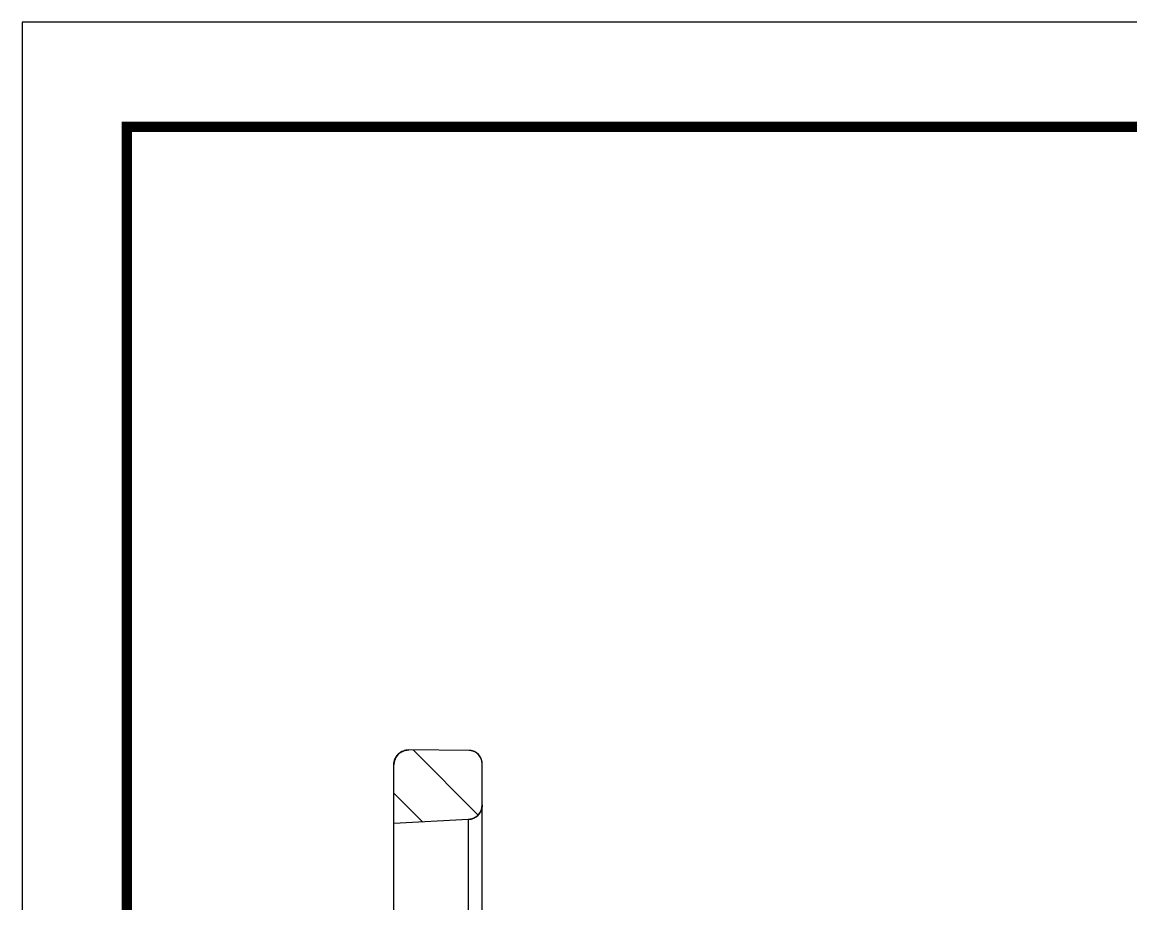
# Model space of a CAD drawing. Header units: millimetres. Extents: x 1786 to 2815, y -2075 to -1928.
# Drawn here: x 2609.19 to 2646.87, y -1961.68 to -1931.73 of the extents above; entities that cross this region are included whole.
import ezdxf

# ---------------------------------------------------------------- set-up
doc = ezdxf.new("R2010")
doc.units = ezdxf.units.MM
doc.layers.add('from', color=7, linetype='Continuous')

msp = doc.modelspace()

# ---------------------------------------------------------------- hatches: boundary and pattern name
at = {"linetype": 'Continuous'}
h = msp.add_hatch(dxfattribs=at)
h.set_pattern_fill('DEFAULT__1', color=40, scale=1.5, angle=135, style=0, pattern_type=0)
h.set_pattern_definition([(135, (3218.2217, -2520.3783), (-1.0606602, -1.0606602), [])])
edge = h.paths.add_edge_path()
edge.add_line((2624.826, -2012.283), (2624.826, -2010.883))
edge.add_spline(control_points=[(2624.826, -2012.283), (2624.826, -2012.545), (2624.641, -2012.731), (2624.379, -2012.733)], knot_values=[0, 0, 0, 0, 1, 1, 1, 1], weights=[1, 0.80679, 0.80679, 1], degree=3, periodic=0)
edge.add_line((2624.379, -2012.733), (2622.33, -2012.751))
edge.add_spline(control_points=[(2621.826, -2012.251), (2621.826, -2012.546), (2622.035, -2012.753), (2622.33, -2012.751)], knot_values=[0, 0, 0, 0, 1, 1, 1, 1], weights=[1, 0.802676, 0.802676, 1], degree=3, periodic=0)
edge.add_line((2621.826, -2012.251), (2621.826, -2010.251))
edge.add_line((2624.352, -2010.383), (2621.826, -2010.251))
edge.add_spline(control_points=[(2624.826, -2010.883), (2624.826, -2010.602), (2624.632, -2010.398), (2624.352, -2010.383)], knot_values=[0, 0, 0, 0, 1, 1, 1, 1], weights=[1, 0.816916, 0.816916, 1], degree=3, periodic=0)
edge = h.paths.add_edge_path()
edge.add_line((2624.826, -2006.119), (2624.826, -2002.499))
edge.add_spline(control_points=[(2624.826, -2006.119), (2624.826, -2006.4), (2624.632, -2006.604), (2624.352, -2006.618)], knot_values=[0, 0, 0, 0, 1, 1, 1, 1], weights=[1, 0.816916, 0.816916, 1], degree=3, periodic=0)
edge.add_line((2624.352, -2006.618), (2621.826, -2006.751))
edge.add_line((2621.826, -2006.751), (2621.826, -1962.451))
edge.add_line((2624.352, -1962.583), (2621.826, -1962.451))
edge.add_spline(control_points=[(2624.826, -1963.083), (2624.826, -1962.802), (2624.632, -1962.598), (2624.352, -1962.583)], knot_values=[0, 0, 0, 0, 1, 1, 1, 1], weights=[1, 0.816916, 0.816916, 1], degree=3, periodic=0)
edge.add_line((2624.826, -1966.703), (2624.826, -1963.083))
edge.add_line((2625.943, -1966.752), (2624.826, -1966.703))
edge.add_spline(control_points=[(2626.326, -1967.151), (2626.326, -1966.925), (2626.169, -1966.762), (2625.943, -1966.752)], knot_values=[0, 0, 0, 0, 1, 1, 1, 1], weights=[1, 0.814909, 0.814909, 1], degree=3, periodic=0)
edge.add_line((2626.326, -1967.244), (2626.326, -1967.151))
edge.add_spline(control_points=[(2626.326, -1967.244), (2626.326, -1967.47), (2626.169, -1967.633), (2625.943, -1967.643)], knot_values=[0, 0, 0, 0, 1, 1, 1, 1], weights=[1, 0.814909, 0.814909, 1], degree=3, periodic=0)
edge.add_line((2623.826, -1967.736), (2625.943, -1967.643))
edge.add_line((2623.826, -2001.466), (2623.826, -1967.736))
edge.add_line((2623.826, -2001.466), (2625.943, -2001.558))
edge.add_spline(control_points=[(2626.326, -2001.958), (2626.326, -2001.732), (2626.169, -2001.568), (2625.943, -2001.558)], knot_values=[0, 0, 0, 0, 1, 1, 1, 1], weights=[1, 0.814909, 0.814909, 1], degree=3, periodic=0)
edge.add_line((2626.326, -2002.05), (2626.326, -2001.958))
edge.add_spline(control_points=[(2626.326, -2002.05), (2626.326, -2002.277), (2626.169, -2002.44), (2625.943, -2002.45)], knot_values=[0, 0, 0, 0, 1, 1, 1, 1], weights=[1, 0.814909, 0.814909, 1], degree=3, periodic=0)
edge.add_line((2625.943, -2002.45), (2624.826, -2002.499))
edge = h.paths.add_edge_path()
edge.add_line((2624.826, -1958.319), (2624.826, -1956.919))
edge.add_spline(control_points=[(2624.826, -1958.319), (2624.826, -1958.6), (2624.632, -1958.804), (2624.352, -1958.818)], knot_values=[0, 0, 0, 0, 1, 1, 1, 1], weights=[1, 0.816916, 0.816916, 1], degree=3, periodic=0)
edge.add_line((2624.352, -1958.818), (2621.826, -1958.951))
edge.add_line((2621.826, -1958.951), (2621.826, -1956.951))
edge.add_spline(control_points=[(2621.826, -1956.951), (2621.826, -1956.656), (2622.035, -1956.448), (2622.33, -1956.451)], knot_values=[0, 0, 0, 0, 1, 1, 1, 1], weights=[1, 0.802676, 0.802676, 1], degree=3, periodic=0)
edge.add_line((2624.379, -1956.469), (2622.33, -1956.451))
edge.add_spline(control_points=[(2624.826, -1956.919), (2624.826, -1956.657), (2624.641, -1956.471), (2624.379, -1956.469)], knot_values=[0, 0, 0, 0, 1, 1, 1, 1], weights=[1, 0.80679, 0.80679, 1], degree=3, periodic=0)

# ---------------------------------------------------------------- linework, layer by layer
at = {"color": 7, "linetype": 'Continuous'}
for p, q in [((2624.379, -1956.469, 0), (2622.33, -1956.451, 0)), ((2624.379, -1956.469, 0), (2622.33, -1956.451, 0)), ((2621.826, -2012.251, 0), (2621.826, -1956.951, 0)), ((2621.826, -1958.951, 0), (2621.826, -1956.951, 0)), ((2624.826, -1966.703, 0), (2624.826, -1956.919, 0)), ((2624.826, -1958.319, 0), (2624.826, -1956.919, 0)), ((2624.352, -1958.818, 0), (2621.826, -1958.951, 0)), ((2624.352, -1958.818, 0), (2621.826, -1958.951, 0)), ((2624.352, -1958.818, 0), (2624.352, -1962.583, 0))]:
    msp.add_line(p, q, dxfattribs=at)
for centre, radius, start, end in [((2622.326, -1956.951, 0), 0.5, 89.5, 180), ((2624.376, -1956.919, 0), 0.45, 0, 89.5), ((2624.326, -1958.319, 0), 0.5, 273, 0)]:
    msp.add_arc(centre, radius, start, end, dxfattribs=at)
for points, knots in [([(2621.826, -1956.951, 0), (2621.826, -1956.949, 0), (2621.826, -1956.945, 0), (2621.826, -1956.94, 0), (2621.826, -1956.934, 0), (2621.826, -1956.928, 0), (2621.826, -1956.923, 0), (2621.827, -1956.917, 0), (2621.827, -1956.911, 0), (2621.828, -1956.906, 0), (2621.828, -1956.9, 0), (2621.829, -1956.894, 0), (2621.829, -1956.888, 0), (2621.83, -1956.883, 0), (2621.831, -1956.877, 0), (2621.832, -1956.871, 0), (2621.833, -1956.865, 0), (2621.834, -1956.859, 0), (2621.835, -1956.854, 0), (2621.836, -1956.848, 0), (2621.838, -1956.842, 0), (2621.839, -1956.836, 0), (2621.84, -1956.83, 0), (2621.842, -1956.824, 0), (2621.843, -1956.818, 0), (2621.845, -1956.813, 0), (2621.847, -1956.807, 0), (2621.849, -1956.801, 0), (2621.85, -1956.795, 0), (2621.852, -1956.789, 0), (2621.854, -1956.783, 0), (2621.857, -1956.778, 0), (2621.859, -1956.772, 0), (2621.861, -1956.766, 0), (2621.863, -1956.76, 0), (2621.866, -1956.754, 0), (2621.868, -1956.749, 0), (2621.871, -1956.743, 0), (2621.873, -1956.737, 0), (2621.876, -1956.731, 0), (2621.879, -1956.726, 0), (2621.882, -1956.72, 0), (2621.885, -1956.714, 0), (2621.888, -1956.709, 0), (2621.891, -1956.703, 0), (2621.894, -1956.698, 0), (2621.898, -1956.692, 0), (2621.901, -1956.687, 0), (2621.904, -1956.681, 0), (2621.908, -1956.676, 0), (2621.911, -1956.671, 0), (2621.915, -1956.665, 0), (2621.919, -1956.66, 0), (2621.923, -1956.655, 0), (2621.926, -1956.65, 0), (2621.93, -1956.644, 0), (2621.934, -1956.639, 0), (2621.939, -1956.634, 0), (2621.943, -1956.629, 0), (2621.947, -1956.624, 0), (2621.951, -1956.619, 0), (2621.956, -1956.615, 0), (2621.96, -1956.61, 0), (2621.964, -1956.605, 0), (2621.969, -1956.6, 0), (2621.974, -1956.596, 0), (2621.978, -1956.591, 0), (2621.983, -1956.587, 0), (2621.988, -1956.582, 0), (2621.992, -1956.578, 0), (2621.997, -1956.574, 0), (2622.002, -1956.569, 0), (2622.007, -1956.565, 0), (2622.012, -1956.561, 0), (2622.017, -1956.557, 0), (2622.023, -1956.553, 0), (2622.028, -1956.549, 0), (2622.033, -1956.545, 0), (2622.038, -1956.542, 0), (2622.044, -1956.538, 0), (2622.049, -1956.534, 0), (2622.054, -1956.531, 0), (2622.06, -1956.527, 0), (2622.065, -1956.524, 0), (2622.071, -1956.521, 0), (2622.076, -1956.517, 0), (2622.082, -1956.514, 0), (2622.087, -1956.511, 0), (2622.093, -1956.508, 0), (2622.099, -1956.505, 0), (2622.104, -1956.502, 0), (2622.11, -1956.5, 0), (2622.116, -1956.497, 0), (2622.121, -1956.494, 0), (2622.127, -1956.492, 0), (2622.133, -1956.489, 0), (2622.139, -1956.487, 0), (2622.145, -1956.485, 0), (2622.15, -1956.482, 0), (2622.156, -1956.48, 0), (2622.162, -1956.478, 0), (2622.168, -1956.476, 0), (2622.174, -1956.474, 0), (2622.18, -1956.473, 0), (2622.186, -1956.471, 0), (2622.191, -1956.469, 0), (2622.197, -1956.468, 0), (2622.203, -1956.466, 0), (2622.209, -1956.465, 0), (2622.215, -1956.463, 0), (2622.221, -1956.462, 0), (2622.227, -1956.461, 0), (2622.233, -1956.46, 0), (2622.238, -1956.458, 0), (2622.244, -1956.457, 0), (2622.25, -1956.457, 0), (2622.256, -1956.456, 0), (2622.262, -1956.455, 0), (2622.267, -1956.454, 0), (2622.273, -1956.454, 0), (2622.279, -1956.453, 0), (2622.285, -1956.452, 0), (2622.29, -1956.452, 0), (2622.296, -1956.452, 0), (2622.302, -1956.451, 0), (2622.307, -1956.451, 0), (2622.313, -1956.451, 0), (2622.319, -1956.451, 0), (2622.324, -1956.451, 0), (2622.328, -1956.451, 0), (2622.33, -1956.451, 0)], [0, 0, 0, 0, 0.0055611, 0.0111477, 0.0167596, 0.0223966, 0.0280586, 0.0337453, 0.0394566, 0.0451921, 0.0509518, 0.0567353, 0.0625425, 0.068373, 0.0742266, 0.0801031, 0.0860022, 0.0919235, 0.0978668, 0.1038319, 0.1098183, 0.1158258, 0.1218541, 0.1279028, 0.1339716, 0.1400601, 0.146168, 0.1522948, 0.1584403, 0.1646041, 0.1707858, 0.1769849, 0.183201, 0.1894338, 0.1956829, 0.2019477, 0.208228, 0.2145231, 0.2208328, 0.2271565, 0.2334937, 0.2398441, 0.246207, 0.2525822, 0.258969, 0.2653669, 0.2717756, 0.2781944, 0.2846229, 0.2910606, 0.2975069, 0.3039614, 0.3104234, 0.3168925, 0.3233682, 0.3298499, 0.3363371, 0.3428292, 0.3493257, 0.355826, 0.3623296, 0.3688361, 0.3753447, 0.3818549, 0.3883663, 0.3948782, 0.4013901, 0.4079015, 0.4144118, 0.4209204, 0.4274268, 0.4339304, 0.4404308, 0.4469273, 0.4534194, 0.4599065, 0.4663882, 0.4728639, 0.479333, 0.4857951, 0.4922495, 0.4986958, 0.5051335, 0.511562, 0.5179809, 0.5243895, 0.5307875, 0.5371743, 0.5435494, 0.5499124, 0.5562627, 0.5626, 0.5689237, 0.5752333, 0.5815285, 0.5878087, 0.5940736, 0.6003226, 0.6065554, 0.6127716, 0.6189707, 0.6251523, 0.6313161, 0.6374616, 0.6435885, 0.6496964, 0.6557849, 0.6618536, 0.6679023, 0.6739306, 0.6799381, 0.6859246, 0.6918896, 0.6978329, 0.7037543, 0.7096533, 0.7155298, 0.7213835, 0.727214, 0.7330211, 0.7388046, 0.7445643, 0.7502999, 0.7560111, 0.7616978, 0.7673598, 0.7729969, 0.7786088, 0.7841953, 0.7897564, 0.7897564, 0.7897564, 0.7897564]), ([(2624.826, -1956.919, 0), (2624.826, -1956.917, 0), (2624.826, -1956.914, 0), (2624.825, -1956.909, 0), (2624.825, -1956.904, 0), (2624.825, -1956.899, 0), (2624.825, -1956.894, 0), (2624.825, -1956.889, 0), (2624.824, -1956.884, 0), (2624.824, -1956.878, 0), (2624.823, -1956.873, 0), (2624.823, -1956.868, 0), (2624.822, -1956.863, 0), (2624.821, -1956.858, 0), (2624.821, -1956.853, 0), (2624.82, -1956.848, 0), (2624.819, -1956.842, 0), (2624.818, -1956.837, 0), (2624.817, -1956.832, 0), (2624.816, -1956.827, 0), (2624.815, -1956.822, 0), (2624.814, -1956.816, 0), (2624.812, -1956.811, 0), (2624.811, -1956.806, 0), (2624.81, -1956.801, 0), (2624.808, -1956.795, 0), (2624.807, -1956.79, 0), (2624.805, -1956.785, 0), (2624.804, -1956.78, 0), (2624.802, -1956.775, 0), (2624.8, -1956.769, 0), (2624.798, -1956.764, 0), (2624.796, -1956.759, 0), (2624.794, -1956.754, 0), (2624.792, -1956.749, 0), (2624.79, -1956.744, 0), (2624.788, -1956.738, 0), (2624.786, -1956.733, 0), (2624.783, -1956.728, 0), (2624.781, -1956.723, 0), (2624.778, -1956.718, 0), (2624.776, -1956.713, 0), (2624.773, -1956.708, 0), (2624.77, -1956.703, 0), (2624.768, -1956.698, 0), (2624.765, -1956.693, 0), (2624.762, -1956.688, 0), (2624.759, -1956.683, 0), (2624.756, -1956.678, 0), (2624.753, -1956.674, 0), (2624.75, -1956.669, 0), (2624.747, -1956.664, 0), (2624.743, -1956.659, 0), (2624.74, -1956.655, 0), (2624.737, -1956.65, 0), (2624.733, -1956.645, 0), (2624.73, -1956.641, 0), (2624.726, -1956.636, 0), (2624.722, -1956.632, 0), (2624.719, -1956.627, 0), (2624.715, -1956.623, 0), (2624.711, -1956.619, 0), (2624.707, -1956.614, 0), (2624.703, -1956.61, 0), (2624.699, -1956.606, 0), (2624.695, -1956.602, 0), (2624.691, -1956.598, 0), (2624.687, -1956.594, 0), (2624.683, -1956.59, 0), (2624.678, -1956.586, 0), (2624.674, -1956.582, 0), (2624.67, -1956.578, 0), (2624.665, -1956.574, 0), (2624.661, -1956.571, 0), (2624.656, -1956.567, 0), (2624.652, -1956.564, 0), (2624.647, -1956.56, 0), (2624.643, -1956.557, 0), (2624.638, -1956.553, 0), (2624.633, -1956.55, 0), (2624.629, -1956.547, 0), (2624.624, -1956.543, 0), (2624.619, -1956.54, 0), (2624.614, -1956.537, 0), (2624.609, -1956.534, 0), (2624.605, -1956.531, 0), (2624.6, -1956.528, 0), (2624.595, -1956.526, 0), (2624.59, -1956.523, 0), (2624.585, -1956.52, 0), (2624.58, -1956.518, 0), (2624.575, -1956.515, 0), (2624.57, -1956.513, 0), (2624.565, -1956.51, 0), (2624.559, -1956.508, 0), (2624.554, -1956.506, 0), (2624.549, -1956.504, 0), (2624.544, -1956.501, 0), (2624.539, -1956.499, 0), (2624.534, -1956.497, 0), (2624.529, -1956.496, 0), (2624.523, -1956.494, 0), (2624.518, -1956.492, 0), (2624.513, -1956.49, 0), (2624.508, -1956.489, 0), (2624.503, -1956.487, 0), (2624.497, -1956.486, 0), (2624.492, -1956.484, 0), (2624.487, -1956.483, 0), (2624.482, -1956.481, 0), (2624.476, -1956.48, 0), (2624.471, -1956.479, 0), (2624.466, -1956.478, 0), (2624.461, -1956.477, 0), (2624.456, -1956.476, 0), (2624.451, -1956.475, 0), (2624.445, -1956.474, 0), (2624.44, -1956.473, 0), (2624.435, -1956.473, 0), (2624.43, -1956.472, 0), (2624.425, -1956.471, 0), (2624.42, -1956.471, 0), (2624.415, -1956.47, 0), (2624.41, -1956.47, 0), (2624.404, -1956.47, 0), (2624.399, -1956.469, 0), (2624.394, -1956.469, 0), (2624.389, -1956.469, 0), (2624.384, -1956.469, 0), (2624.381, -1956.469, 0), (2624.379, -1956.469, 0)], [0, 0, 0, 0, 0.0049613, 0.0099448, 0.0149504, 0.019978, 0.0250273, 0.0300983, 0.0351906, 0.0403042, 0.0454388, 0.0505942, 0.0557701, 0.0609665, 0.066183, 0.0714194, 0.0766755, 0.081951, 0.0872457, 0.0925593, 0.0978915, 0.103242, 0.1086107, 0.1139971, 0.1194009, 0.124822, 0.1302599, 0.1357143, 0.1411849, 0.1466714, 0.1521735, 0.1576907, 0.1632227, 0.1687693, 0.1743299, 0.1799043, 0.185492, 0.1910927, 0.196706, 0.2023315, 0.2079687, 0.2136173, 0.2192769, 0.2249471, 0.2306274, 0.2363173, 0.2420166, 0.2477247, 0.2534412, 0.2591656, 0.2648975, 0.2706365, 0.2763821, 0.2821338, 0.2878912, 0.2936538, 0.2994212, 0.3051929, 0.3109683, 0.3167471, 0.3225288, 0.3283129, 0.3340989, 0.3398863, 0.3456746, 0.3514635, 0.3572523, 0.3630407, 0.3688281, 0.3746141, 0.3803981, 0.3861798, 0.3919586, 0.3977341, 0.4035057, 0.4092731, 0.4150357, 0.4207931, 0.4265449, 0.4322905, 0.4380294, 0.4437614, 0.4494858, 0.4552023, 0.4609104, 0.4666096, 0.4722996, 0.4779799, 0.48365, 0.4893096, 0.4949583, 0.5005955, 0.506221, 0.5118343, 0.517435, 0.5230227, 0.5285971, 0.5341577, 0.5397042, 0.5452363, 0.5507535, 0.5562556, 0.5617421, 0.5672127, 0.5726671, 0.578105, 0.583526, 0.5889299, 0.5943163, 0.5996849, 0.6050355, 0.6103677, 0.6156813, 0.6209759, 0.6262514, 0.6315075, 0.636744, 0.6419605, 0.6471568, 0.6523328, 0.6574882, 0.6626228, 0.6677363, 0.6728287, 0.6778996, 0.682949, 0.6879765, 0.6929822, 0.6979657, 0.702927, 0.702927, 0.702927, 0.702927]), ([(2624.826, -1958.319, 0), (2624.826, -1958.321, 0), (2624.826, -1958.325, 0), (2624.825, -1958.33, 0), (2624.825, -1958.335, 0), (2624.825, -1958.341, 0), (2624.825, -1958.346, 0), (2624.824, -1958.352, 0), (2624.824, -1958.357, 0), (2624.824, -1958.363, 0), (2624.823, -1958.368, 0), (2624.823, -1958.374, 0), (2624.822, -1958.38, 0), (2624.821, -1958.385, 0), (2624.82, -1958.391, 0), (2624.82, -1958.396, 0), (2624.819, -1958.402, 0), (2624.818, -1958.408, 0), (2624.817, -1958.413, 0), (2624.816, -1958.419, 0), (2624.814, -1958.424, 0), (2624.813, -1958.43, 0), (2624.812, -1958.436, 0), (2624.81, -1958.441, 0), (2624.809, -1958.447, 0), (2624.807, -1958.453, 0), (2624.806, -1958.458, 0), (2624.804, -1958.464, 0), (2624.802, -1958.47, 0), (2624.801, -1958.475, 0), (2624.799, -1958.481, 0), (2624.797, -1958.487, 0), (2624.795, -1958.492, 0), (2624.793, -1958.498, 0), (2624.79, -1958.503, 0), (2624.788, -1958.509, 0), (2624.786, -1958.515, 0), (2624.783, -1958.52, 0), (2624.781, -1958.526, 0), (2624.778, -1958.531, 0), (2624.776, -1958.537, 0), (2624.773, -1958.542, 0), (2624.77, -1958.548, 0), (2624.767, -1958.553, 0), (2624.765, -1958.558, 0), (2624.762, -1958.564, 0), (2624.759, -1958.569, 0), (2624.755, -1958.574, 0), (2624.752, -1958.58, 0), (2624.749, -1958.585, 0), (2624.746, -1958.59, 0), (2624.742, -1958.595, 0), (2624.739, -1958.6, 0), (2624.735, -1958.606, 0), (2624.732, -1958.611, 0), (2624.728, -1958.616, 0), (2624.724, -1958.621, 0), (2624.721, -1958.626, 0), (2624.717, -1958.63, 0), (2624.713, -1958.635, 0), (2624.709, -1958.64, 0), (2624.705, -1958.645, 0), (2624.701, -1958.65, 0), (2624.697, -1958.654, 0), (2624.692, -1958.659, 0), (2624.688, -1958.663, 0), (2624.684, -1958.668, 0), (2624.68, -1958.672, 0), (2624.675, -1958.677, 0), (2624.671, -1958.681, 0), (2624.666, -1958.685, 0), (2624.662, -1958.689, 0), (2624.657, -1958.694, 0), (2624.652, -1958.698, 0), (2624.647, -1958.702, 0), (2624.643, -1958.706, 0), (2624.638, -1958.71, 0), (2624.633, -1958.713, 0), (2624.628, -1958.717, 0), (2624.623, -1958.721, 0), (2624.618, -1958.725, 0), (2624.613, -1958.728, 0), (2624.608, -1958.732, 0), (2624.603, -1958.735, 0), (2624.598, -1958.739, 0), (2624.593, -1958.742, 0), (2624.587, -1958.745, 0), (2624.582, -1958.748, 0), (2624.577, -1958.751, 0), (2624.572, -1958.754, 0), (2624.566, -1958.757, 0), (2624.561, -1958.76, 0), (2624.556, -1958.763, 0), (2624.55, -1958.766, 0), (2624.545, -1958.769, 0), (2624.539, -1958.771, 0), (2624.534, -1958.774, 0), (2624.528, -1958.776, 0), (2624.523, -1958.779, 0), (2624.517, -1958.781, 0), (2624.512, -1958.783, 0), (2624.506, -1958.785, 0), (2624.501, -1958.787, 0), (2624.495, -1958.789, 0), (2624.49, -1958.791, 0), (2624.484, -1958.793, 0), (2624.479, -1958.795, 0), (2624.473, -1958.797, 0), (2624.467, -1958.799, 0), (2624.462, -1958.8, 0), (2624.456, -1958.802, 0), (2624.451, -1958.803, 0), (2624.445, -1958.805, 0), (2624.44, -1958.806, 0), (2624.434, -1958.807, 0), (2624.428, -1958.808, 0), (2624.423, -1958.81, 0), (2624.417, -1958.811, 0), (2624.412, -1958.812, 0), (2624.406, -1958.813, 0), (2624.401, -1958.813, 0), (2624.395, -1958.814, 0), (2624.39, -1958.815, 0), (2624.384, -1958.816, 0), (2624.379, -1958.816, 0), (2624.373, -1958.817, 0), (2624.368, -1958.817, 0), (2624.362, -1958.818, 0), (2624.357, -1958.818, 0), (2624.353, -1958.818, 0), (2624.352, -1958.818, 0)], [0, 0, 0, 0, 0.0053893, 0.0108014, 0.0162363, 0.0216938, 0.0271736, 0.0326756, 0.0381996, 0.0437453, 0.0493127, 0.0549013, 0.0605111, 0.0661417, 0.0717929, 0.0774646, 0.0831563, 0.0888679, 0.0945991, 0.1003496, 0.1061192, 0.1119075, 0.1177142, 0.123539, 0.1293817, 0.1352419, 0.1411192, 0.1470134, 0.1529241, 0.1588509, 0.1647936, 0.1707517, 0.1767249, 0.1827128, 0.1887151, 0.1947313, 0.2007611, 0.206804, 0.2128597, 0.2189278, 0.2250079, 0.2310995, 0.2372022, 0.2433156, 0.2494393, 0.2555728, 0.2617157, 0.2678676, 0.274028, 0.2801964, 0.2863724, 0.2925556, 0.2987454, 0.3049415, 0.3111433, 0.3173504, 0.3235623, 0.3297785, 0.3359986, 0.3422221, 0.3484484, 0.3546772, 0.3609079, 0.3671401, 0.3733733, 0.3796069, 0.3858405, 0.3920736, 0.3983058, 0.4045365, 0.4107653, 0.4169917, 0.4232151, 0.4294352, 0.4356514, 0.4418633, 0.4480704, 0.4542722, 0.4604683, 0.4666582, 0.4728413, 0.4790173, 0.4851858, 0.4913461, 0.497498, 0.5036409, 0.5097744, 0.5158981, 0.5220115, 0.5281143, 0.5342059, 0.5402859, 0.546354, 0.5524097, 0.5584527, 0.5644825, 0.5704987, 0.5765009, 0.5824888, 0.588462, 0.5944201, 0.6003628, 0.6062897, 0.6122004, 0.6180945, 0.6239719, 0.6298321, 0.6356747, 0.6414996, 0.6473063, 0.6530946, 0.6588641, 0.6646146, 0.6703458, 0.6760574, 0.6817492, 0.6874208, 0.6930721, 0.6987027, 0.7043124, 0.7099011, 0.7154684, 0.7210142, 0.7265381, 0.7320401, 0.73752, 0.7429774, 0.7484123, 0.7538245, 0.7592137, 0.7592137, 0.7592137, 0.7592137])]:
    msp.add_open_spline(points, degree=3, knots=knots, dxfattribs=at)
at = {"layer": 'from', "elevation": 0}
msp.add_lwpolyline([(2609.195, -2074.985), (2815.339, -2074.985), (2815.339, -1931.733), (2609.195, -1931.733)], close=True, dxfattribs=at)
at = {"layer": 'from', "const_width": 0.355, "elevation": 0}
msp.add_lwpolyline([(2612.748, -2071.433), (2612.748, -1935.286), (2811.787, -1935.286), (2811.787, -2071.433), (2612.748, -2071.433)], dxfattribs=at)

doc.saveas('drawing.dxf')
